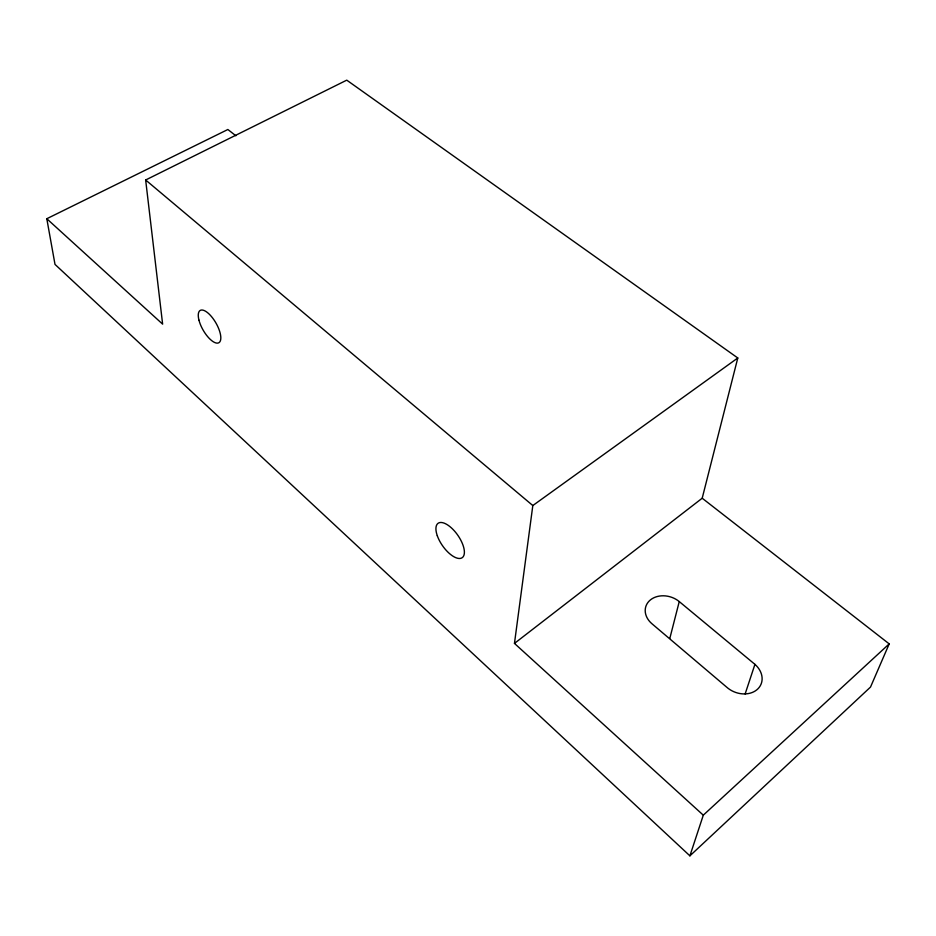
<?xml version="1.0" encoding="UTF-8"?>
<svg xmlns="http://www.w3.org/2000/svg" width="936" height="936" viewBox="0 0 936 936"><rect width="100%" height="100%" fill="white"/><g stroke="black" fill="none" stroke-linecap="round" stroke-linejoin="round"><path stroke-width="1.4" d="M46.8 218.731L55.002 264.397L689.902 855.843L703.299 815.174L514.461 643.406L532.818 505.545L737.79 357.985L346.753 80.157L145.653 179.993L162.63 324.137L46.8 218.731L227.857 129.507L235.872 135.755M514.461 643.406L702.199 498.221L737.79 357.985M669.813 638.41L679.255 601.579A20.838 16.555 17.1 0 0 650.403 599.918A20.838 16.555 17.1 0 0 651.959 623.762L726.652 687.129A21.809 17.363 22.5 0 0 756.721 689.902A21.809 17.363 22.5 0 0 754.931 664.361L679.255 601.579M745.138 693.962L754.931 664.361M702.199 498.221L889.2 643.886L870.515 687.059L689.902 855.843M703.299 815.174L889.2 643.886M145.653 179.993L532.818 505.545M198.97 320.194A18.65 7.324 60 0 0 218.24 342.997A18.65 7.324 60 0 0 211.442 316.532A18.65 7.324 60 0 0 198.97 320.194M437.299 535.755A21.013 9.266 55 0 0 461.881 557.891A21.013 9.266 55 0 0 451.292 527.787A21.013 9.266 55 0 0 437.299 535.755"/></g></svg>
